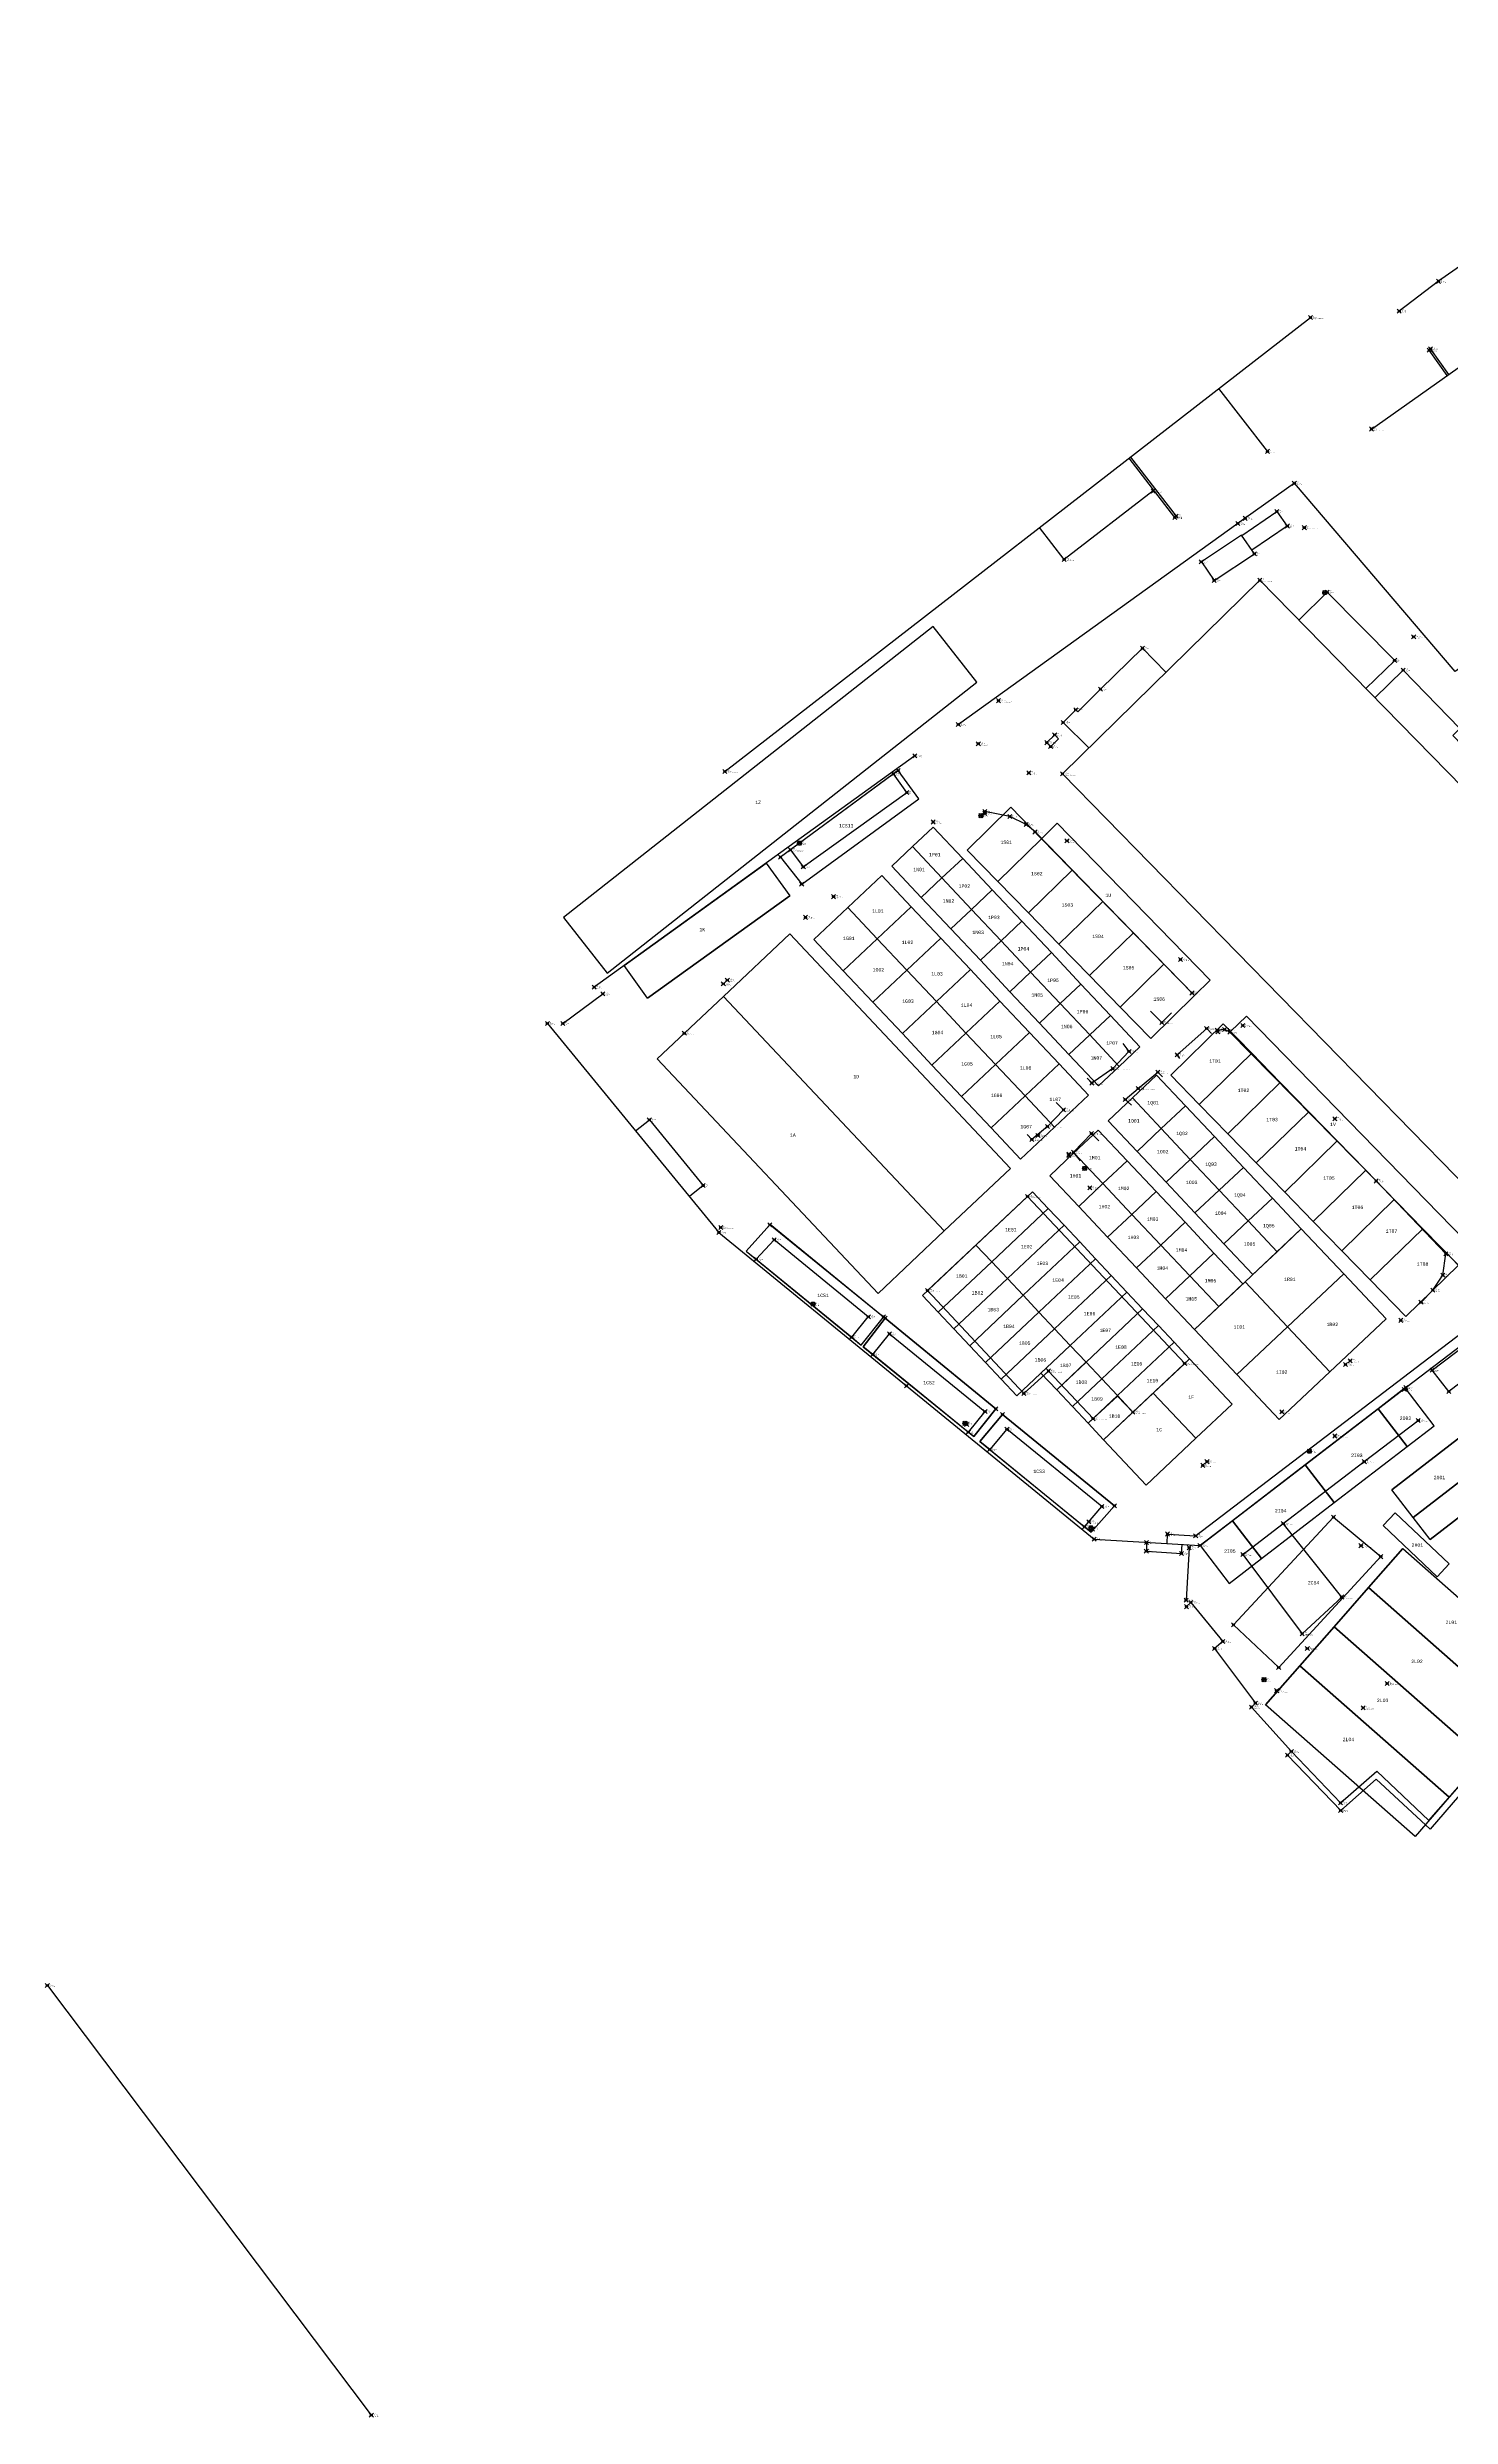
# Model space of a CAD drawing. Extents: x -300 to 752999, y -82189 to 306044.
# Drawn here: x 0 to 206237, y -63322 to 284659 of the extents above; entities that cross this region are included whole.
import ezdxf
from ezdxf.enums import TextEntityAlignment as Align

# ---------------------------------------------------------------- set-up
doc = ezdxf.new("R2010")
doc.units = 0
doc.header["$PDMODE"] = 35
doc.header["$PDSIZE"] = 300
for name, color, linetype, lineweight in [('WF ingombro stive 2', 1, 'Continuous', 30), ('WF lato di accesso', 40, 'Continuous', 30), ('WF piazzole', 6, 'Continuous', 30)]:
    doc.layers.add(name, color=color, linetype=linetype, lineweight=lineweight)
doc.layers.add('WF nome aree GPS', color=7, linetype='Continuous')
doc.layers.add('WF nuovi punti', color=6, linetype='Continuous')
doc.styles.get("Standard").update_dxf_attribs({"font": 'consola.ttf', "height": 500})

# ---------------------------------------------------------------- blocks, each defined once
blk = doc.blocks.new('rilievo 2')
at = {"color": 8}
for p, q in [((213211, -411653, 1099), (212505, -412138, 2812)), ((216249, -415845), (213211, -411653, 1099)), ((199021, -428355), (216249, -415845)), ((197375, -423326, 2753), (195925, -424398, 2747)), ((195925, -424398, 2747), (199021, -428355)), ((194356, -478384), (190885, -482275)), ((211046, -491935), (194370, -478369)), ((190885, -482275), (192351, -483445, 2585)), ((207770, -496057, 2549), (211046, -491935)), ((208072, -496295, 2554), (211288, -492096)), ((211288, -492096), (227542, -505427)), ((206371, -494913, 2552), (207770, -496057, 2549)), ((209475, -497435, 2553), (208072, -496295, 2554)), ((227542, -505427), (224337, -509503, 675)), ((225219, -510224, 2528), (228525, -506247)), ((228525, -506247), (244998, -519666)), ((224337, -509503, 675), (223509, -508833, 2540)), ((226653, -511395, 2526), (225219, -510224, 2528)), ((244998, -519666), (241572, -523535)), ((241572, -523535), (240576, -522767, 2510))]:
    blk.add_line(p, q, dxfattribs=at)
for points, elevation in [([(250671, -370612), (237609, -380655), (233996, -375973)], 1802), ([(263718, -377153), (268851, -373640), (270394, -375759), (265181, -379288)], 1951), ([(239296, -402752), (237466, -404609), (241244, -408332)], 2108), ([(256389, -444346), (233317, -420693), (231997, -419597), (229602, -418423), (225956, -417672), (225935, -417953)], 2095), ([(290044, -489772), (291785, -487987), (293243, -485783), (293703, -482666), (283462, -471954), (261960, -450103), (261178, -449699), (260102, -449797), (260170, -450061)], 2505), ([(255582, -534476), (256223, -533880), (260909, -539585), (259715, -540634), (265701, -548651), (265141, -549221), (270987, -555760), (278219, -563280), (283547, -558633), (291208, -565884), (309012, -545620), (309560, -546125), (291364, -567155), (283459, -559809), (278238, -564415), (270433, -556296)], 339)]:
    blk.add_lwpolyline(points, dxfattribs=dict(at, elevation=elevation))
at = {"color": 8, "elevation": 2180}
blk.add_lwpolyline([(235619, -408158), (235065, -407572), (236208, -406438), (236762, -407025)], close=True, dxfattribs=at)
at = {"color": 8}
for points in [[(311105, -305458, 1408), (323482, -322511, 1330), (305542, -335424, 1375), (303358, -332290, 1408), (292598, -339814, 1383), (286849, -344201, 1684)], [(282761, -361510, 1488), (328669, -329063, 1303), (340328, -345427, 1364)], [(187735, -411822, 3474), (273789, -345134, 1928)], [(293884, -353649, 1443), (291244, -349914, 1575), (291453, -349759, 1577), (294096, -353499, 1442)], [(267477, -364785, 1704), (260336, -355560, 2170)], [(247332, -365638, 2403), (254053, -374325, 1802), (253878, -374487, 1806), (247144, -365783, 2407)], [(161648, -448828, 1954), (186863, -479531, 1078), (241997, -524553, 234), (257566, -525503, 360), (287808, -502280, 2651), (311879, -483968, 2683), (320954, -477001, -331), (327105, -472296, -331), (335070, -466036, 2080), (354649, -449578, 2133), (314683, -397379, 2207), (310635, -400536, 2212), (303510, -391107, 2143), (295063, -397138, 2335), (271429, -369482, 1692), (264211, -374625, 1649), (263130, -375375, 1675), (222048, -404916, 2809)], [(272075, -389580, 2143), (276253, -385485, 2266), (286171, -395489, 2442), (281936, -399640, 2140)], [(242945, -399722, 2040), (249117, -393719, 2153), (252564, -397236, 2138)], [(242945, -399722, 2040), (239605, -403062, 2108)], [(301725, -419830, 2134), (304801, -416814, 2121), (301650, -413663, 2177), (294713, -406524, 2245), (295761, -405499, 2083), (287434, -396931, 2164), (283275, -401007, 2139)], [(239296, -402752, 2108), (239605, -403062, 2108)], [(215667, -409517, 2863), (168510, -443480, 2008)], [(163913, -448838, 1933), (169812, -444477, 2012)], [(250281, -447005, -271991), (251938, -448681, 2081), (253353, -447267, 2081)], [(246206, -451787, -271991), (247125, -452951, 2392), (244749, -455453, 2550), (241672, -457570, 2684), (240961, -456859, 1684)], [(254602, -453963, -271991), (254195, -453424, 2150), (258545, -449566, 2065), (259252, -450273, 2065)], [(247504, -460842, -271991), (246582, -459993, 2646), (248470, -458380, 2592), (251358, -455964, 2360), (252065, -456671, 2360)], [(236416, -460422, -271991), (237500, -461492, 2737), (235134, -463969, 2787), (232847, -465845, 2819), (232139, -465138, 2819)], [(174600, -464599, 1504), (176635, -462968, 2904), (184543, -472637, 2849), (182524, -474248, 1229)], [(240013, -468991, -271991), (238969, -467714, 2922), (241622, -464998, 2697), (242678, -466053, 2697)], [(315807, -480757, 2187), (318531, -484399, 64), (294129, -502882, -37), (291669, -499749, -32), (312644, -483901, 2046), (312314, -483467, 2113)], [(252733, -525208, 321), (252800, -523809, 2574), (256922, -524079, 2529), (299863, -491302, 2611), (299017, -490184, 2014), (299264, -489052, 2014), (304821, -485049, 1996)], [(263848, -526800, 341), (269805, -522264, 256), (281709, -513178, 120), (289643, -507136, -24)], [(249709, -525060, 398), (249677, -526329, 354), (254840, -526675, 338), (254921, -525342, 339)], [(255975, -525816, 366), (255511, -533509, 340)], [(88161, -590117, 0), (135769, -653222, 7)], [(88161, -590117, 0), (88161, -590117, 0)]]:
    blk.add_polyline3d(points, dxfattribs=at)
for points in [[(257760, -381029, 1996), (259638, -383772, 2065), (265554, -379832, 2343), (263673, -377087, 1967)], [(330623, -449313, 2125), (301532, -477741, 2033), (237357, -412142, 2131), (266341, -383731, 2144)], [(255308, -498750, 2875), (247700, -505905, 3627), (245447, -503584, 3012), (241842, -506860, 2803), (235282, -499869, 2839), (231678, -503146, 2630), (217517, -488061, 2893), (232227, -474236, 2932)]]:
    blk.add_polyline3d(points, close=True, dxfattribs=at)
at = {"color": 1}
for points in [[(197375, -423326, 2753), (199259, -425832, 2726), (214461, -414911, 2776), (212505, -412138, 2812)], [(194996, -480592, 2656), (192351, -483445, 2585), (206371, -494913, 2552), (208812, -491908, 2619)], [(209475, -497435, 2553), (211926, -494424, 2615), (225963, -505824, 2580), (223509, -508833, 2540)], [(229195, -508432, 2576), (226653, -511395, 2526), (240576, -522767, 2510), (243152, -519755, 2596)]]:
    blk.add_polyline3d(points, close=True, dxfattribs=at)
blk.add_polyline3d([(263848, -526800, 341), (272583, -538471, 232), (278382, -533064, 135), (269805, -522264, 256)], dxfattribs=at)
for centre in [(275906, -385537, 2233), (225360, -418298, 2570), (198703, -422343, 2736), (240600, -470107, 2848), (200700, -490037, 2592), (223019, -507547, 2507), (273638, -511656, 2520), (241531, -522895, 2487), (266972, -545205, 275)]:
    blk.add_circle(centre, 300, dxfattribs=at)
at = {"color": 8}
for p in [(292598, -339814, 1383), (286849, -344201, 1684), (273789, -345134, 1928), (291244, -349914, 1575), (291453, -349759, 1577), (282761, -361510, 1488), (267477, -364785, 1704), (250671, -370612, 1802), (271429, -369482, 1692), (253878, -374487, 1806), (254053, -374325, 1802), (263130, -375375, 1675), (264211, -374625, 1649), (268851, -373640, 1951), (270394, -375759, 2151), (272897, -375995, 2044), (237609, -380655, 1858), (257760, -381029, 1996), (265554, -379832, 2343), (259638, -383772, 2065), (266341, -383731, 2144), (275906, -385537, 2233), (276253, -385485, 2266), (288960, -392031, 2163), (249117, -393719, 2153), (286171, -395489, 2442), (242945, -399722, 2040), (287434, -396931, 2164), (227961, -401413, 2561), (239296, -402752, 2108), (222048, -404916, 2809), (236208, -406438, 2215), (237466, -404609, 2086), (215667, -409517, 2863), (224979, -407732, 2638), (235065, -407572, 2217), (235619, -408158, 2180), (187735, -411822, 3474), (212505, -412138, 2812), (232409, -412025, 2309), (237357, -412142, 2131), (214461, -414911, 2776), (218335, -419232, 2713), (225360, -418298, 2570), (225935, -417953, 2551), (225956, -417672, 2492), (229602, -418423, 2352), (231997, -419597, 2228), (233317, -420693, 2137), (197375, -423326, 2753), (198703, -422343, 2736), (238013, -421981, 2149), (199259, -425832, 2726), (203715, -430192, 2701), (199589, -433235, 2692), (254701, -439416, 2104), (168510, -443480, 2008), (169812, -444477, 2012), (187504, -443002, 2549), (188091, -442458, 2542), (256389, -444346, 2095), (161648, -448828, 1954), (163913, -448838, 1933), (251938, -448681, 2081), (181774, -450263, 2580), (258545, -449566, 2065), (260102, -449797, 2162), (260170, -450061, 2192), (261178, -449699, 2023), (261960, -450103, 2008), (263842, -449110, 2084), (244749, -455453, 2550), (247125, -452951, 2392), (254195, -453424, 2150), (241672, -457570, 2684), (248470, -458380, 2592), (251358, -455964, 2360), (237500, -461492, 2737), (246582, -459993, 2646), (176635, -462968, 2904), (232847, -465845, 2819), (233750, -465273, 2775), (235134, -463969, 2787), (241622, -464998, 2697), (277375, -462841, 1969), (238269, -468041, 2768), (238298, -468198, 2892), (238969, -467714, 2922), (184543, -472637, 2849), (240600, -470107, 2848), (241374, -472955, 2844), (283462, -471954, 1839), (232227, -474236, 2932), (186863, -479531, 1078), (187123, -478795, 2580), (192351, -483445, 2585), (194996, -480592, 2656), (293703, -482666, 1827), (293243, -485783, 1965), (200700, -490037, 2592), (217517, -488061, 2893), (290044, -489772, 2505), (291785, -487987, 2185), (208812, -491908, 2619), (287066, -492418, 2637), (206371, -494913, 2552), (209475, -497435, 2553), (211926, -494424, 2615), (235282, -499869, 2839), (255308, -498750, 2875), (278949, -498915, 2686), (279635, -498385, 2724), (291669, -499749, -32), (231678, -503146, 2630), (287596, -502597, 136), (287808, -502280, 2651), (294129, -502882, -37), (223019, -507547, 2507), (225963, -505824, 2580), (241842, -506860, 2803), (247700, -505905, 3627), (269577, -505879, 2740), (289643, -507136, -24), (223509, -508833, 2540), (226653, -511395, 2526), (229195, -508432, 2576), (277371, -509411, 2556), (257965, -513725, 2748), (258596, -513181, 2745), (273638, -511656, 2520), (281709, -513178, 120), (243152, -519755, 2596), (240576, -522767, 2510), (241241, -522016, 2470), (241531, -522895, 2487), (241997, -524553, 234), (249709, -525060, 398), (252800, -523809, 2574), (256922, -524079, 2529), (269805, -522264, 256), (249677, -526329, 354), (254840, -526675, 338), (255975, -525816, 366), (257566, -525503, 360), (263848, -526800, 341), (281227, -525524, 95), (255511, -533509, 340), (255582, -534476, 339), (256223, -533880, 315), (278382, -533064, 135), (272583, -538471, 232), (259715, -540634, 303), (260909, -539585, 329), (273333, -540622, 276), (266972, -545205, 275), (285070, -545763, -91), (265141, -549221, 181), (265701, -548651, 188), (268831, -546819, 141), (281552, -549325, -79), (270433, -556296, 1487), (270987, -555760, 1447), (278219, -563280, 1256), (278238, -564415, 1236), (88161, -590117), (135769, -653222, 7)]:
    blk.add_point(p, dxfattribs=at)
for s, p in [('514', (292987, -339648, 1383)), ('273.374', (292987, -339814, 1383)), ('Blocco CLS', (292987, -339981, 1383)), ('513', (287238, -344034, 1684)), ('Muro CLS', (287238, -344367, 1684)), ('273.675', (287238, -344201, 1684)), ('Spigolo fabbricato', (274178, -345301, 1928)), ('435', (274178, -344968, 1928)), ('273.919', (274178, -345134, 1928)), ('436', (291633, -349747, 1575)), ('Muro CLS', (291633, -350080, 1575)), ('273.567', (291633, -349914, 1575)), ('437', (291842, -349593, 1577)), ('Muro CLS', (291842, -349926, 1577)), ('273.569', (291842, -349759, 1577)), ('Spigolo fabbricato', (283150, -361677, 1488)), ('438', (283150, -361344, 1488)), ('273.479', (283150, -361510, 1488)), ('434', (267866, -364618, 1704)), ('Muro CLS', (267866, -364952, 1704)), ('273.696', (267866, -364785, 1704)), ('431', (251060, -370446, 1802)), ('273.793', (251060, -370612, 1802)), ('Box carrelli', (251060, -370779, 1802)), ('391', (271818, -369315, 1692)), ('Muro CLS', (271818, -369649, 1692)), ('273.684', (271818, -369482, 1692)), ('432', (254267, -374321, 1806)), ('Muro CLS', (254267, -374654, 1806)), ('273.798', (254267, -374487, 1806)), ('433', (254442, -374159, 1802)), ('Muro CLS', (254442, -374492, 1802)), ('273.793', (254442, -374325, 1802)), ('389', (263519, -375208, 1675)), ('Muro CLS', (263519, -375542, 1675)), ('273.667', (263519, -375375, 1675)), ('390', (264600, -374458, 1649)), ('Muro CLS', (264600, -374791, 1649)), ('273.641', (264600, -374625, 1649)), ('388', (269240, -373473, 1951)), ('273.942', (269240, -373640, 1951)), ('Box', (269240, -373807, 1951)), ('387', (270783, -375593, 2151)), ('274.143', (270783, -375759, 2151)), ('394', (273286, -375828, 2044)), ('Box', (270783, -375926, 2151)), ('274.035', (273286, -375995, 2044)), ('Palo illuminazione', (273286, -376162, 2044)), ('430', (237998, -380489, 1858)), ('273.850', (237998, -380655, 1858)), ('Box carrelli', (237998, -380822, 1858)), ('384', (258149, -380862, 1996)), ('273.987', (258149, -381029, 1996)), ('Box', (258149, -381196, 1996)), ('386', (265943, -379665, 2343)), ('274.335', (265943, -379832, 2343)), ('Box', (265943, -379998, 2343)), ('385', (260027, -383605, 2065)), ('274.056', (260027, -383772, 2065)), ('Box', (260027, -383939, 2065)), ('Spigolo fabbricato', (266730, -383898, 2144)), ('392', (266730, -383564, 2144)), ('274.136', (266730, -383731, 2144)), ('395', (276295, -385371, 2233)), ('274.224', (276295, -385537, 2233)), ('Idrante', (276295, -385704, 2233)), ('393', (276642, -385318, 2266)), ('274.257', (276642, -385485, 2266)), ('Box', (276642, -385652, 2266)), ('396', (289349, -391864, 2163)), ('274.154', (289349, -392031, 2163)), ('Palo illuminazione', (289349, -392198, 2163)), ('383', (249506, -393552, 2153)), ('274.144', (249506, -393719, 2153)), ('Box', (249506, -393886, 2153)), ('397', (286560, -395323, 2442)), ('274.433', (286560, -395489, 2442)), ('Box', (286560, -395656, 2442)), ('382', (243334, -399555, 2040)), ('274.032', (243334, -399722, 2040)), ('Box', (243334, -399889, 2040)), ('398', (287823, -396764, 2164)), ('274.156', (287823, -396931, 2164)), ('Box', (287823, -397098, 2164)), ('374', (228350, -401246, 2561)), ('274.552', (228350, -401413, 2561)), ('Palo illuminazione', (228350, -401580, 2561)), ('381', (239685, -402585, 2108)), ('274.100', (239685, -402752, 2108)), ('Box', (239685, -402919, 2108)), ('372', (222437, -404749, 2809)), ('Muro CLS', (222437, -405083, 2809)), ('274.800', (222437, -404916, 2809)), ('379', (236596, -406271, 2215)), ('274.206', (236596, -406438, 2215)), ('Blocco CLS', (236596, -406605, 2215)), ('380', (237855, -404443, 2086)), ('274.078', (237855, -404609, 2086)), ('Box', (237855, -404776, 2086)), ('371', (216056, -409350, 2863)), ('Muro CLS', (216056, -409684, 2863)), ('274.855', (216056, -409517, 2863)), ('373', (225368, -407566, 2638)), ('274.629', (225368, -407732, 2638)), ('Riga bianca', (225368, -407899, 2638)), ('378', (235454, -407405, 2217)), ('274.209', (235454, -407572, 2217)), ('Blocco CLS', (235454, -407739, 2217)), ('377', (236008, -407992, 2180)), ('274.172', (236008, -408158, 2180)), ('Blocco CLS', (236008, -408325, 2180)), ('Spigolo fabbricato', (188124, -411989, 3474)), ('440', (188124, -411656, 3474)), ('275.465', (188124, -411822, 3474)), ('CS13', (212894, -412304, 2812)), ('519', (212894, -411971, 2812)), ('274.803', (212894, -412138, 2812)), ('375', (232798, -411858, 2309)), ('274.300', (232798, -412025, 2309)), ('Riga bianca', (232798, -412192, 2309)), ('Spigolo fabbricato', (237746, -412309, 2131)), ('376', (237746, -411975, 2131)), ('274.123', (237746, -412142, 2131)), ('CS13', (214850, -415077, 2776)), ('520', (214850, -414744, 2776)), ('274.768', (214850, -414911, 2776)), ('367', (226345, -417505, 2492)), ('370', (218724, -419065, 2713)), ('274.704', (218724, -419232, 2713)), ('Riga bianca', (218724, -419399, 2713)), ('369', (225749, -418131, 2570)), ('274.561', (225749, -418298, 2570)), ('Idrante', (225749, -418464, 2570)), ('368', (226324, -417786, 2551)), ('Muro CLS', (226324, -418120, 2551)), ('274.543', (226324, -417953, 2551)), ('Muro CLS', (226345, -417839, 2492)), ('274.484', (226345, -417672, 2492)), ('366', (229991, -418256, 2352)), ('Muro CLS', (229991, -418590, 2352)), ('274.343', (229991, -418423, 2352)), ('365', (232385, -419430, 2228)), ('Muro CLS', (232385, -419764, 2228)), ('274.220', (232385, -419597, 2228)), ('364', (233706, -420527, 2137)), ('Muro CLS', (233706, -420860, 2137)), ('274.128', (233706, -420693, 2137)), ('336', (197764, -423159, 2753)), ('274.744', (197764, -423326, 2753)), ('Palo illuminazione', (197764, -423493, 2753)), ('337', (199092, -422177, 2736)), ('274.727', (199092, -422343, 2736)), ('Idrante', (199092, -422510, 2736)), ('363', (238402, -421814, 2149)), ('274.140', (238402, -421981, 2149)), ('Riga bianca', (238402, -422148, 2149)), ('CS13', (199648, -425999, 2726)), ('521', (199648, -425665, 2726)), ('274.717', (199648, -425832, 2726)), ('339', (204104, -430026, 2701)), ('274.693', (204104, -430192, 2701)), ('Riga bianca', (204104, -430359, 2701)), ('338', (199978, -433068, 2692)), ('274.684', (199978, -433235, 2692)), ('Riga bianca', (199978, -433402, 2692)), ('362', (255089, -439250, 2104)), ('274.095', (255089, -439416, 2104)), ('Riga bianca', (255089, -439583, 2104)), ('330', (168899, -443313, 2008)), ('Muro CLS', (168899, -443647, 2008)), ('273.999', (168899, -443480, 2008)), ('Sbarra', (170201, -444644, 2012)), ('332', (170201, -444310, 2012)), ('274.003', (170201, -444477, 2012)), ('333', (187893, -442836, 2549)), ('274.541', (187893, -443002, 2549)), ('Blocco CLS', (187893, -443169, 2549)), ('334', (188480, -442291, 2542)), ('274.534', (188480, -442458, 2542)), ('Blocco CLS', (188480, -442625, 2542)), ('361', (256778, -444180, 2095)), ('Muro CLS', (256778, -444513, 2095)), ('274.086', (256778, -444346, 2095)), ('329', (162037, -448662, 1954)), ('273.946', (162037, -448828, 1954)), ('331', (164302, -448671, 1933)), ('273.924', (164302, -448838, 1933)), ('831', (252327, -448514, 2081)), ('274.073', (252327, -448681, 2081)), ('Ingombro stive', (252327, -448848, 2081)), ('356', (264231, -448943, 2084)), ('Muro CLS', (162037, -448995, 1954)), ('Sbarra', (164302, -449005, 1933)), ('335', (182163, -450096, 2580)), ('274.572', (182163, -450263, 2580)), ('Riga bianca', (182163, -450430, 2580)), ('830', (258934, -449399, 2065)), ('274.056', (258934, -449566, 2065)), ('Ingombro stive', (258934, -449733, 2065)), ('359', (260491, -449631, 2162)), ('Muro CLS', (260491, -449964, 2162)), ('274.154', (260491, -449797, 2162)), ('360', (260559, -449894, 2192)), ('Muro CLS', (260559, -450228, 2192)), ('274.183', (260559, -450061, 2192)), ('358', (261567, -449533, 2023)), ('Muro CLS', (261567, -449866, 2023)), ('274.015', (261567, -449699, 2023)), ('357', (262349, -449936, 2008)), ('Muro CLS', (262349, -450269, 2008)), ('274.000', (262349, -450103, 2008)), ('274.075', (264231, -449110, 2084)), ('Riga bianca', (264231, -449277, 2084)), ('833', (245138, -455287, 2550)), ('274.541', (245138, -455453, 2550)), ('Ingombro stive - mezzeria', (245138, -455620, 2550)), ('832', (247514, -452784, 2392)), ('274.383', (247514, -452951, 2392)), ('Ingombro stive', (247514, -453118, 2392)), ('828', (251747, -455797, 2360)), ('829', (254584, -453257, 2150)), ('274.141', (254584, -453424, 2150)), ('Ingombro stive', (254584, -453590, 2150)), ('834', (242061, -457404, 2684)), ('274.675', (242061, -457570, 2684)), ('Ingombro stive', (242061, -457737, 2684)), ('827', (248859, -458214, 2592)), ('274.584', (248859, -458380, 2592)), ('Ingombro stive - mezzeria', (248859, -458547, 2592)), ('274.351', (251747, -455964, 2360)), ('Ingombro stive', (251747, -456131, 2360)), ('328', (177024, -462801, 2904)), ('835', (237889, -461325, 2737)), ('274.729', (237889, -461492, 2737)), ('Ingombro stive', (237889, -461659, 2737)), ('826', (246971, -459826, 2646)), ('274.637', (246971, -459993, 2646)), ('Ingombro stive', (246971, -460160, 2646)), ('355', (277763, -462675, 1969)), ('273.960', (277763, -462841, 1969)), ('274.896', (177024, -462968, 2904)), ('Box', (177024, -463135, 2904)), ('837', (233236, -465679, 2819)), ('274.811', (233236, -465845, 2819)), ('Ingombro stive', (233236, -466012, 2819)), ('341', (234139, -465106, 2775)), ('274.767', (234139, -465273, 2775)), ('Riga bianca', (234139, -465440, 2775)), ('836', (235523, -463802, 2787)), ('274.779', (235523, -463969, 2787)), ('Ingombro stive - mezzeria', (235523, -464136, 2787)), ('825', (242011, -464831, 2697)), ('274.689', (242011, -464998, 2697)), ('Ingombro stive', (242011, -465164, 2697)), ('Riga bianca', (277763, -463008, 1969)), ('342', (238658, -467874, 2768)), ('274.760', (238658, -468041, 2768)), ('Riga bianca', (238658, -468208, 2768)), ('823', (238687, -468031, 2892)), ('274.884', (238687, -468198, 2892)), ('Blocco CLS', (238687, -468365, 2892)), ('824', (239358, -467547, 2922)), ('274.913', (239358, -467714, 2922)), ('Blocco CLS', (239358, -467881, 2922)), ('327', (184932, -472470, 2849)), ('274.840', (184932, -472637, 2849)), ('Box', (184932, -472804, 2849)), ('344', (240989, -469940, 2848)), ('274.840', (240989, -470107, 2848)), ('Idrante', (240989, -470274, 2848)), ('343', (241763, -472788, 2844)), ('274.835', (241763, -472955, 2844)), ('Riga bianca', (241763, -473122, 2844)), ('354', (283851, -471787, 1839)), ('Muro CLS', (283851, -472121, 1839)), ('273.830', (283851, -471954, 1839)), ('340', (232616, -474069, 2932)), ('274.924', (232616, -474236, 2932)), ('Baraccatura acciaio', (232616, -474403, 2932)), ('441', (187252, -479364, 1078)), ('Muro CLS', (187252, -479697, 1078)), ('273.070', (187252, -479531, 1078)), ('326', (187512, -478628, 2580)), ('274.572', (187512, -478795, 2580)), ('Palo illuminazione', (187512, -478961, 2580)), ('CS01', (192740, -483612, 2585)), ('523', (192740, -483278, 2585)), ('274.576', (192740, -483445, 2585)), ('CS01', (195385, -480758, 2656)), ('522', (195385, -480425, 2656)), ('274.648', (195385, -480592, 2656)), ('353', (294092, -482499, 1827)), ('Muro CLS', (294092, -482833, 1827)), ('273.818', (294092, -482666, 1827)), ('352', (293632, -485617, 1965)), ('Muro CLS', (293632, -485950, 1965)), ('273.956', (293632, -485783, 1965)), ('325', (201089, -489870, 2592)), ('274.583', (201089, -490037, 2592)), ('Idrante', (201089, -490203, 2592)), ('322', (217906, -487894, 2893)), ('274.885', (217906, -488061, 2893)), ('Baraccatura acciaio', (217906, -488228, 2893)), ('350', (290433, -489605, 2505)), ('Muro CLS', (290433, -489939, 2505)), ('274.497', (290433, -489772, 2505)), ('351', (292174, -487821, 2185)), ('Muro CLS', (292174, -488154, 2185)), ('274.177', (292174, -487987, 2185)), ('CS01', (209201, -492075, 2619)), ('524', (209201, -491741, 2619)), ('274.610', (209201, -491908, 2619)), ('349', (287455, -492251, 2637)), ('274.629', (287455, -492418, 2637)), ('Riga bianca', (287455, -492585, 2637)), ('CS01', (206760, -495079, 2552)), ('525', (206760, -494746, 2552)), ('274.544', (206760, -494913, 2552)), ('CS02', (209864, -497601, 2553)), ('526', (209864, -497268, 2553)), ('274.544', (209864, -497435, 2553)), ('CS02', (212314, -494591, 2615)), ('527', (212314, -494257, 2615)), ('274.606', (212314, -494424, 2615)), ('320', (235671, -499702, 2839)), ('274.831', (235671, -499869, 2839)), ('Baraccatura acciaio', (235671, -500036, 2839)), ('345', (255697, -498583, 2875)), ('274.866', (255697, -498750, 2875)), ('Baraccatura acciaio', (255697, -498917, 2875)), ('347', (279338, -498748, 2686)), ('274.677', (279338, -498915, 2686)), ('Blocco CLS', (279338, -499082, 2686)), ('348', (280024, -498218, 2724)), ('274.715', (280024, -498385, 2724)), ('Blocco CLS', (280024, -498552, 2724)), ('274', (292058, -499582, -32)), ('271.960', (292058, -499749, -32)), ('Rampa', (292058, -499915, -32)), ('321', (232067, -502979, 2630)), ('274.622', (232067, -503146, 2630)), ('Baraccatura acciaio', (232067, -503312, 2630)), ('Muro CLS', (287985, -502764, 136)), ('273', (287985, -502431, 136)), ('272.127', (287985, -502597, 136)), ('311', (288197, -502113, 2651)), ('Muro CLS', (288197, -502447, 2651)), ('274.642', (288197, -502280, 2651)), ('324', (223408, -507380, 2507)), ('274.499', (223408, -507547, 2507)), ('Idrante', (223408, -507713, 2507)), ('CS02', (226352, -505990, 2580)), ('528', (226352, -505657, 2580)), ('274.571', (226352, -505824, 2580)), ('319', (242231, -506694, 2803)), ('274.794', (242231, -506860, 2803)), ('Baraccatura acciaio', (242231, -507027, 2803)), ('318', (248089, -505738, 3627)), ('275.618', (248089, -505905, 3627)), ('Baraccatura acciaio', (248089, -506072, 3627)), ('346', (269966, -505713, 2740)), ('274.732', (269966, -505879, 2740)), ('Riga bianca', (269966, -506046, 2740)), ('538', (290032, -506969, -24)), ('271.967', (290032, -507136, -24)), ('Riga bianca', (290032, -507302, -24)), ('CS02', (223898, -508999, 2540)), ('529', (223898, -508666, 2540)), ('274.531', (223898, -508833, 2540)), ('CS03', (227042, -511562, 2526)), ('530', (227042, -511229, 2526)), ('274.518', (227042, -511395, 2526)), ('CS03', (229584, -508599, 2576)), ('531', (229584, -508265, 2576)), ('274.567', (229584, -508432, 2576)), ('313', (274027, -511489, 2520)), ('312', (277760, -509244, 2556)), ('274.547', (277760, -509411, 2556)), ('Palo illuminazione', (277760, -509578, 2556)), ('316', (258354, -513558, 2748)), ('274.739', (258354, -513725, 2748)), ('Blocco CLS', (258354, -513892, 2748)), ('317', (258985, -513014, 2745)), ('274.737', (258985, -513181, 2745)), ('Blocco CLS', (258985, -513347, 2745)), ('274.512', (274027, -511656, 2520)), ('Idrante', (274027, -511822, 2520)), ('537', (282098, -513011, 120)), ('272.111', (282098, -513178, 120)), ('Riga bianca', (282098, -513345, 120)), ('534', (241630, -521849, 2470)), ('274.461', (241630, -522016, 2470)), ('CS03', (243541, -519922, 2596)), ('532', (243541, -519588, 2596)), ('274.588', (243541, -519755, 2596)), ('CS03', (240965, -522934, 2510)), ('533', (240965, -522600, 2510)), ('274.501', (240965, -522767, 2510)), ('Marciapiede', (241630, -522182, 2470)), ('323', (241920, -522728, 2487)), ('274.478', (241920, -522895, 2487)), ('Idrante', (241920, -523062, 2487)), ('Muro CLS', (242386, -524720, 234)), ('268', (242386, -524386, 234)), ('272.225', (242386, -524553, 234)), ('Scala', (250098, -525226, 398)), ('269', (250098, -524893, 398)), ('272.390', (250098, -525060, 398)), ('315', (253189, -523642, 2574)), ('274.565', (253189, -523809, 2574)), ('Pedonale', (253189, -523976, 2574)), ('314', (257311, -523912, 2529)), ('274.521', (257311, -524079, 2529)), ('Pedonale', (257311, -524245, 2529)), ('272', (257955, -525336, 360)), ('272.352', (257955, -525503, 360)), ('536', (270194, -522097, 256)), ('272.247', (270194, -522264, 256)), ('Riga bianca', (270194, -522430, 256)), ('120', (281616, -525357, 95)), ('Scala', (250066, -526496, 354)), ('270', (250066, -526162, 354)), ('272.346', (250066, -526329, 354)), ('Scala', (255228, -526842, 338)), ('271', (255228, -526508, 338)), ('272.329', (255228, -526675, 338)), ('Sbarra', (256364, -525983, 366)), ('104', (256364, -525649, 366)), ('272.357', (256364, -525816, 366)), ('Muro CLS', (257955, -525670, 360)), ('535', (264237, -526633, 341)), ('272.333', (264237, -526800, 341)), ('Riga bianca', (264237, -526967, 341)), ('272.087', (281616, -525524, 95)), ('Ingombro stive', (281616, -525691, 95)), ('Sbarra', (255900, -533676, 340)), ('103', (255900, -533342, 340)), ('272.331', (255900, -533509, 340)), ('102', (255971, -534309, 339)), ('272.331', (255971, -534476, 339)), ('Blocco CLS', (255971, -534643, 339)), ('105', (256612, -533713, 315)), ('272.306', (256612, -533880, 315)), ('Blocco CLS', (256612, -534047, 315)), ('539', (278771, -532898, 135)), ('272.126', (278771, -533064, 135)), ('Ingombro stive', (278771, -533231, 135)), ('106', (261298, -539418, 329)), ('540', (272972, -538304, 232)), ('272.223', (272972, -538471, 232)), ('Ingombro stive', (272972, -538638, 232)), ('107', (260104, -540468, 303)), ('272.294', (260104, -540634, 303)), ('Blocco CLS', (260104, -540801, 303)), ('272.320', (261298, -539585, 329)), ('Blocco CLS', (261298, -539752, 329)), ('116', (273722, -540455, 276)), ('272.268', (273722, -540622, 276)), ('Ingombro stive', (273722, -540789, 276)), ('110', (267361, -545038, 275)), ('272.266', (267361, -545205, 275)), ('Idrante', (267361, -545372, 275)), ('118', (285459, -545597, -91)), ('271.901', (285459, -545763, -91)), ('Ingombro stive', (285459, -545930, -91)), ('272.173', (265530, -549221, 181)), ('109', (265530, -549054, 181)), ('Blocco CLS', (265530, -549388, 181)), ('108', (266090, -548484, 188)), ('272.179', (266090, -548651, 188)), ('Blocco CLS', (266090, -548817, 188)), ('272.132', (269220, -546819, 141)), ('115', (269220, -546652, 141)), ('Ingombro stive', (269220, -546986, 141)), ('117', (281941, -549158, -79)), ('271.912', (281941, -549325, -79)), ('Ingombro stive', (281941, -549492, -79)), ('113', (270822, -556129, 1487)), ('273.478', (270822, -556296, 1487)), ('Blocco CLS', (270822, -556463, 1487)), ('273.438', (271375, -555760, 1447)), ('114', (271375, -555593, 1447)), ('Blocco CLS', (271375, -555926, 1447)), ('273.247', (278608, -563280, 1256)), ('111', (278608, -563113, 1256)), ('Blocco CLS', (278608, -563447, 1256)), ('112', (278627, -564248, 1236)), ('273.228', (278627, -564415, 1236)), ('Blocco CLS', (278627, -564582, 1236)), ('Stazione', (88550, -590284)), ('271.991', (88550, -590117)), ('100', (88550, -589951)), ('Stazione', (136158, -653388, 7)), ('271.999', (136158, -653222, 7)), ('101', (136158, -653055, 7))]:
    blk.add_text(s, height=100, dxfattribs=at).set_placement(p, align=Align.MIDDLE_LEFT)

msp = doc.modelspace()

# ---------------------------------------------------------------- linework, layer by layer
at = {"layer": 'WF ingombro stive 2'}
for points, elevation in [([(75846, 156845), (82257, 148699), (136596, 191440), (130177, 199598)], 2056), ([(135179, 166766), (141620, 173049), (146117, 168439), (139676, 162156)], 2856), ([(170916, 147646), (168601, 145388), (146117, 168439), (148432, 170697)], 2856), ([(127137, 167277), (131479, 162665), (128432, 159795), (124089, 164407)], 2856), ([(130185, 170146), (134527, 165534), (131479, 162665), (127137, 167277)], 2856), ([(139676, 162156), (146117, 168439), (150614, 163829), (144172, 157546)], 2856), ([(109106, 160030), (88220, 144995), (84753, 149809), (105636, 164849)], -272079), ([(134527, 165534), (138870, 160922), (135822, 158053), (131479, 162665)], 2856), ([(144172, 157546), (150614, 163829), (155110, 159219), (148669, 152936)], 2856), ([(131479, 162665), (135822, 158053), (132774, 155183), (128432, 159795)], 2856), ([(138870, 160922), (143212, 156310), (140164, 153441), (135822, 158053)], 2856), ([(135822, 158053), (140164, 153441), (137117, 150571), (132774, 155183)], 2856), ([(148669, 152936), (155110, 159219), (159607, 154609), (153166, 148325)], 2856), ([(140164, 153441), (144507, 148828), (141459, 145959), (137117, 150571)], 2856), ([(143212, 156310), (147554, 151698), (144507, 148828), (140164, 153441)], 2856), ([(153166, 148325), (159607, 154609), (164104, 149998), (157663, 143715)], 2856), ([(147554, 151698), (151897, 147086), (148849, 144216), (144507, 148828)], 2856), ([(157663, 143715), (164104, 149998), (168601, 145388), (162159, 139105)], 2856), ([(144507, 148828), (148849, 144216), (145801, 141347), (141459, 145959)], 2856), ([(151897, 147086), (156239, 142474), (153191, 139604), (148849, 144216)], 2856), ([(148849, 144216), (153191, 139604), (150144, 136735), (145801, 141347)], 2856), ([(153191, 139604), (157534, 134992), (154486, 132123), (150144, 136735)], 2856), ([(156239, 142474), (160581, 137862), (157534, 134992), (153191, 139604)], 2856), ([(210167, 107545), (207851, 105288), (173901, 140115), (176217, 142373)], 1839), ([(159457, 130366), (163018, 133718), (167271, 129200), (163711, 125848)], 2875), ([(155897, 127014), (159457, 130366), (163711, 125848), (160151, 122496)], 2875), ([(163711, 125848), (167271, 129200), (171525, 124682), (167964, 121330)], 2875), ([(150881, 122290), (154441, 125643), (158694, 121125), (155134, 117773)], 2875), ([(160151, 122496), (163711, 125848), (167964, 121330), (164404, 117978)], 2875), ([(147320, 118938), (150881, 122290), (155134, 117773), (151574, 114421)], 2875), ([(167964, 121330), (171525, 124682), (175778, 120165), (172218, 116812)], 2875), ([(155134, 117773), (158694, 121125), (162948, 116607), (159388, 113255)], 2875), ([(164404, 117978), (167964, 121330), (172218, 116812), (168658, 113460)], 2875), ([(172218, 116812), (175778, 120165), (180032, 115647), (176471, 112295)], 2875), ([(151574, 114421), (155134, 117773), (159388, 113255), (155827, 109903)], 2875), ([(159388, 113255), (162948, 116607), (167201, 112089), (163641, 108737)], 2875), ([(168658, 113460), (172218, 116812), (176471, 112295), (172911, 108943)], 2875), ([(176471, 112295), (180032, 115647), (184285, 111129), (180725, 107777)], 2875), ([(155827, 109903), (159388, 113255), (163641, 108737), (160081, 105385)], 2875), ([(163641, 108737), (167201, 112089), (171455, 107572), (167895, 104220)], 2875), ([(172911, 108943), (176471, 112295), (180725, 107777), (177165, 104425)], 2875), ([(160081, 105385), (163641, 108737), (167895, 104220), (164334, 100868)], 2875), ([(184285, 111129), (190516, 104511), (182260, 96737), (176029, 103356)], 2856), ([(202135, 111152), (207370, 105782), (199644, 98251), (194409, 103621)], 1839), ([(167895, 104220), (171455, 107572), (175708, 103054), (172148, 99702)], 2875), ([(190516, 104511), (196747, 97893), (188491, 90119), (182260, 96737)], 2856), ([(164334, 100868), (167895, 104220), (172148, 99702), (168588, 96350)], 2875), ([(168588, 96350), (176029, 103356), (182260, 96737), (174819, 89732)], 2856), ([(174819, 89732), (182260, 96737), (188491, 90119), (181050, 83113)], 2856), ([(162522, 87018), (168775, 80368), (174128, 85403), (167875, 92053)], 2875), ([(161481, 73507), (168775, 80368), (162522, 87018), (155227, 80157)], 2875), ([(199841, 79161), (203807, 82206), (199544, 87758), (195578, 84713)], 360), ([(189134, 70939), (199841, 79161), (195578, 84713), (184871, 76491)], 360), ([(207904, 80722), (211022, 76686), (200734, 68739), (197616, 72775)], -11), ([(211022, 76686), (213528, 73441), (203240, 65494), (200734, 68739)], -11), ([(178427, 62717), (189134, 70939), (184871, 76491), (174163, 68269)], 360), ([(173668, 59062), (178427, 62717), (174163, 68269), (169405, 64614)], 360), ([(194146, 58430), (199188, 64168), (221167, 44857), (216125, 39119)], 302), ([(189104, 52691), (194146, 58430), (216125, 39119), (211083, 33380)], 302), ([(184062, 46953), (189104, 52691), (211083, 33380), (206041, 27642)], 302), ([(179020, 41214), (184062, 46953), (206041, 27642), (200999, 21903)], 302)]:
    msp.add_lwpolyline(points, close=True, dxfattribs=dict(at, elevation=elevation))
for points, elevation in [([(122625, 163045), (126968, 158433), (121973, 153730), (117631, 158342), (122625, 163045)], 2856), ([(117631, 158342), (121973, 153730), (116979, 149028), (112636, 153640), (117631, 158342)], 2856), ([(126968, 158433), (131310, 153821), (126315, 149118), (121973, 153730), (126968, 158433)], 2856), ([(131820, 110822), (99372, 145278), (109117, 154452), (141572, 119989), (131820, 110822)], 2856), ([(121973, 153730), (126315, 149118), (121321, 144415), (116979, 149028), (121973, 153730)], 2856), ([(131310, 153821), (135652, 149208), (130658, 144506), (126315, 149118), (131310, 153821)], 2856), ([(126315, 149118), (130658, 144506), (125663, 139803), (121321, 144415), (126315, 149118)], 2856), ([(135652, 149208), (139995, 144596), (135000, 139894), (130658, 144506), (135652, 149208)], 2856), ([(131820, 110822), (122096, 101626), (89620, 136111), (99372, 145278), (131820, 110822)], 2856), ([(130658, 144506), (135000, 139894), (130006, 135191), (125663, 139803), (130658, 144506)], 2856), ([(139995, 144596), (144337, 139984), (139343, 135282), (135000, 139894), (139995, 144596)], 2856), ([(135000, 139894), (139343, 135282), (134348, 130579), (130006, 135191), (135000, 139894)], 2856), ([(144337, 139984), (148680, 135372), (143685, 130670), (139343, 135282), (144337, 139984)], 2856), ([(165094, 133698), (172820, 141229), (177008, 136933), (169282, 129402), (165094, 133698)], 822), ([(169282, 129402), (177008, 136933), (181196, 132637), (173470, 125106), (169282, 129402)], 992), ([(139343, 135282), (143685, 130670), (138690, 125967), (134348, 130579), (139343, 135282)], 2856), ([(148680, 135372), (153022, 130760), (148027, 126058), (143685, 130670), (148680, 135372)], 2856), ([(173470, 125106), (181196, 132637), (185384, 128340), (177659, 120809), (173470, 125106)], 1161), ([(143685, 130670), (148027, 126058), (143033, 121355), (138690, 125967), (143685, 130670)], 2856), ([(177659, 120809), (185384, 128340), (189573, 124044), (181847, 116513), (177659, 120809)], 1330), ([(181847, 116513), (189573, 124044), (193761, 119747), (186035, 112216), (181847, 116513)], 1500), ([(186033, 112214), (193758, 119745), (197947, 115449), (190221, 107918), (186033, 112214)], 1669), ([(147105, 114112), (138794, 106287), (136479, 108751), (144794, 116567), (147105, 114112)], 2875), ([(190221, 107918), (197947, 115449), (202135, 111152), (194409, 103621), (190221, 107918)], 1839), ([(149416, 111657), (141103, 103830), (138794, 106287), (147105, 114112), (149416, 111657)], 2875), ([(151728, 109203), (143412, 101373), (141103, 103830), (149416, 111657), (151728, 109203)], 2875), ([(138794, 106287), (130937, 98889), (128617, 101361), (136479, 108751), (138794, 106287)], 2844), ([(154039, 106748), (145721, 98916), (143412, 101373), (151728, 109203), (154039, 106748)], 2875), ([(141103, 103830), (133244, 96431), (130937, 98889), (138794, 106287), (141103, 103830)], 2844), ([(156350, 104293), (148030, 96459), (145721, 98916), (154039, 106748), (156350, 104293)], 2875), ([(143412, 101373), (135552, 93973), (133244, 96431), (141103, 103830), (143412, 101373)], 2844), ([(145721, 98916), (137859, 91515), (135552, 93973), (143412, 101373), (145721, 98916)], 2844), ([(158661, 101838), (150338, 94002), (148030, 96459), (156350, 104293), (158661, 101838)], 2875), ([(160972, 99384), (152647, 91545), (150338, 94002), (158661, 101838), (160972, 99384)], 2875), ([(148030, 96459), (140167, 89056), (137859, 91515), (145721, 98916), (148030, 96459)], 2844), ([(163284, 96929), (154956, 89089), (152647, 91545), (160972, 99384), (163284, 96929)], 2875), ([(150338, 94002), (142474, 86598), (140167, 89056), (148030, 96459), (150338, 94002)], 2844), ([(152643, 91541), (148338, 87490), (146030, 89949), (150338, 94002), (152647, 91545)], 2844), ([(165595, 94474), (157265, 86632), (154956, 89089), (163284, 96929), (165595, 94474)], 2875), ([(167875, 92053), (159538, 84212), (157265, 86632), (165595, 94474), (167875, 92053)], 2875), ([(154956, 89089), (150645, 85031), (148338, 87490), (152647, 91545), (154954, 89086)], 2844), ([(157265, 86632), (152952, 82573), (150645, 85031), (154956, 89089), (157265, 86632)], 2844), ([(159541, 84215), (155227, 80156), (152952, 82573), (157267, 86634), (159576, 84177)], 2844)]:
    msp.add_lwpolyline(points, dxfattribs=dict(at, elevation=elevation))
msp.add_lwpolyline([(198083, 69426), (206025, 61916), (204238, 60027), (196296, 67537)], close=True, dxfattribs=at)
at = {"layer": 'WF lato di accesso'}
for p, q in [((82257, 148699, 2056), (136596, 191440, 2056)), ((110860, 161762), (128088, 174273)), ((170916, 147646, 2856), (148432, 170697, 2856)), ((134527, 165534, 2856), (130185, 170146, 2856)), ((124089, 164407, 2856), (128432, 159795, 2856)), ((138870, 160922, 2856), (134527, 165534, 2856)), ((135179, 166766, 2856), (139676, 162156, 2856)), ((126968, 158433, 2856), (122625, 163045, 2856)), ((143212, 156310, 2856), (138870, 160922, 2856)), ((139676, 162156, 2856), (144172, 157546, 2856)), ((88220, 144995, -272079), (109106, 160030, -272079)), ((131310, 153821, 2856), (126968, 158433, 2856)), ((128432, 159795, 2856), (132774, 155183, 2856)), ((144172, 157546, 2856), (148669, 152936, 2856)), ((141572, 119989, 2856), (109117, 154452, 2856)), ((112636, 153640, 2856), (116979, 149028, 2856)), ((135652, 149208, 2856), (131310, 153821, 2856)), ((132774, 155183, 2856), (137117, 150571, 2856)), ((147554, 151698, 2856), (143212, 156310, 2856)), ((137117, 150571, 2856), (141459, 145959, 2856)), ((151897, 147086, 2856), (147554, 151698, 2856)), ((148669, 152936, 2856), (153166, 148325, 2856)), ((116979, 149028, 2856), (121321, 144415, 2856)), ((139995, 144596, 2856), (135652, 149208, 2856)), ((156239, 142474, 2856), (151897, 147086, 2856)), ((153166, 148325, 2856), (157663, 143715, 2856)), ((121321, 144415, 2856), (125663, 139803, 2856)), ((144337, 139984, 2856), (139995, 144596, 2856)), ((141459, 145959, 2856), (145801, 141347, 2856)), ((157663, 143715, 2856), (162159, 139105, 2856)), ((125663, 139803, 2856), (130006, 135191, 2856)), ((148680, 135372, 2856), (144337, 139984, 2856)), ((145801, 141347, 2856), (150144, 136735, 2856)), ((160581, 137862, 2856), (156239, 142474, 2856)), ((210167, 107545, 1839), (176217, 142373, 1839)), ((89620, 136111, 2856), (122096, 101626, 2856)), ((150144, 136735, 2856), (154486, 132123, 2856)), ((130006, 135191, 2856), (134348, 130579, 2856)), ((153022, 130760, 2856), (148680, 135372, 2856)), ((167271, 129200, 2875), (163018, 133718, 2875)), ((165094, 133698, 822), (169282, 129402, 992)), ((134348, 130579, 2856), (138690, 125967, 2856)), ((171525, 124682, 2875), (167271, 129200, 2875)), ((169282, 129402, 992), (173470, 125106, 992)), ((138690, 125967, 2856), (143033, 121355, 2856)), ((158694, 121125, 2875), (154441, 125643, 2875)), ((155897, 127014, 2875), (160151, 122496, 2875)), ((160151, 122496, 2875), (164404, 117978, 2875)), ((175778, 120165, 2875), (171525, 124682, 2875)), ((173470, 125106, 992), (177659, 120809, 1161)), ((147320, 118938, 2875), (151574, 114421, 2875)), ((162948, 116607, 2875), (158694, 121125, 2875)), ((180032, 115647, 2875), (175778, 120165, 2875)), ((177659, 120809, 1161), (181847, 116513, 1500)), ((147105, 114112, 2875), (144794, 116567, 2875)), ((167201, 112089, 2875), (162948, 116607, 2875)), ((164404, 117978, 2875), (168658, 113460, 2875)), ((184285, 111129, 2875), (180032, 115647, 2875)), ((181847, 116513, 1500), (186033, 112214, 1669)), ((122884, 98182), (106194, 111733)), ((149416, 111657, 2875), (147105, 114112, 2875)), ((151728, 109203, 2875), (149416, 111657, 2875)), ((151574, 114421, 2875), (155827, 109903, 2875)), ((171455, 107572, 2875), (167201, 112089, 2875)), ((168658, 113460, 2875), (172911, 108943, 2875)), ((186033, 112214, 1669), (190221, 107918, 1669)), ((154039, 106748, 2875), (151728, 109203, 2875)), ((155827, 109903, 2875), (160081, 105385, 2875)), ((172911, 108943, 2875), (177165, 104425, 2875)), ((190516, 104511, 2856), (184285, 111129, 2856)), ((190221, 107918, 1669), (194409, 103621, 1839)), ((156350, 104293, 2875), (154039, 106748, 2875)), ((160081, 105385, 2875), (164334, 100868, 2875)), ((175708, 103054, 2875), (171455, 107572, 2875)), ((196747, 97893, 2856), (190516, 104511, 2856)), ((128617, 101361, 2844), (130937, 98889, 2844)), ((158661, 101838, 2875), (156350, 104293, 2875)), ((160972, 99384, 2875), (158661, 101838, 2875)), ((194409, 103621, 1839), (199644, 98251, 1839)), ((139380, 84690), (123127, 98021)), ((130937, 98889, 2844), (133244, 96431, 2844)), ((163284, 96929, 2875), (160972, 99384, 2875)), ((164334, 100868, 2875), (168588, 96350, 2856)), ((133244, 96431, 2844), (135552, 93973, 2844)), ((135552, 93973, 2844), (137859, 91515, 2844)), ((165595, 94474, 2875), (163284, 96929, 2875)), ((167875, 92053, 2875), (165595, 94474, 2875)), ((168588, 96350, 2856), (174819, 89732, 2856)), ((137859, 91515, 2844), (140167, 89056, 2844)), ((174128, 85403, 2875), (167875, 92053, 2875)), ((140167, 89056, 2844), (142474, 86598, 2844)), ((146030, 89949, 2844), (148338, 87490, 2844)), ((148338, 87490, 2844), (150645, 85031, 2844)), ((174819, 89732, 2856), (181050, 83113, 2856)), ((156837, 70451), (140363, 83870)), ((150645, 85031, 2844), (152952, 82573, 2844)), ((152952, 82573, 2844), (155227, 80157, 2875)), ((155227, 80157, 2875), (161481, 73507, 2875)), ((207904, 80722, -11), (197616, 72775, -11)), ((199841, 79161, 360), (203807, 82206, 360)), ((189134, 70939, 360), (199841, 79161, 360)), ((203240, 65494, -11), (213528, 73441, -11)), ((178427, 62717, 360), (189134, 70939, 360)), ((206025, 61916), (198083, 69426)), ((173668, 59062, 360), (178427, 62717, 360)), ((180965, 46701), (195980, 62985)), ((199188, 64168, 302), (194146, 58430, 302)), ((194146, 58430, 302), (189104, 52691, 302)), ((189104, 52691, 302), (184062, 46953, 302)), ((184062, 46953, 302), (179020, 41214, 302))]:
    msp.add_line(p, q, dxfattribs=at)
at = {"layer": 'WF nuovi punti'}
for p in [(125049, 178464), (107764, 165719), (110859, 161761), (106194, 111733), (98701, 110587, 1078), (122884, 98182), (123126, 98021), (126268, 88076, 656), (126268, 88076, 656), (139380, 84690), (140363, 83870), (135110, 82409, 2507), (135110, 82409, 2507), (156836, 70451), (153600, 67031, 2487), (189006, 68777), (195980, 62985), (174309, 52985), (180965, 46701)]:
    msp.add_point(p, dxfattribs=at)
at = {"layer": 'WF piazzole'}
for points in [[(107764, 165719), (110859, 161761), (128088, 174273), (125049, 178464), (107764, 165719)], [(106194, 111733), (102723, 107843), (119609, 94061), (122884, 98182), (106194, 111733)], [(123126, 98021), (119910, 93822), (136176, 80615), (139380, 84690), (123126, 98021)], [(174309, 52985), (189006, 68777), (195980, 62985), (180965, 46701), (174309, 52985)]]:
    msp.add_lwpolyline(points, dxfattribs=at)
msp.add_lwpolyline([(140363, 83870), (137058, 79893), (153411, 66583), (156836, 70451)], close=True, dxfattribs=at)

# ---------------------------------------------------------------- block references
at = {"color": 251}
msp.add_blockref('rilievo 2', (-88161, 590117), dxfattribs=at)

# ---------------------------------------------------------------- texts
at = {"layer": 'WF nome aree GPS'}
for s, p in [('1Z', (104035, 173511)), ('1CS13', (116354, 170084, -905)), ('1S01', (140077, 167670)), ('1N01', (127260, 163661)), ('1P01', (129580, 165845)), ('1S02', (144573, 163060)), ('1P02', (133922, 161233)), ('1U', (155505, 159879)), ('1L01', (121218, 157570)), ('1N02', (131603, 159049)), ('1P03', (138265, 156621)), ('1S03', (149070, 158450)), ('1G01', (116951, 153553)), ('1L02', (125560, 152957)), ('1N03', (135945, 154437)), ('1S04', (153567, 153840)), ('1N04', (140287, 149825)), ('1P04', (142607, 152009)), ('1S05', (158064, 149230)), ('1G02', (121293, 148940)), ('1L03', (129902, 148345)), ('1P05', (146949, 147397)), ('1G03', (125636, 144328)), ('1L04', (134245, 143733)), ('1N05', (144630, 145213)), ('1P06', (151292, 142785)), ('1S06', (162561, 144620)), ('1G04', (129978, 139716)), ('1L05', (138587, 139121)), ('1N06', (148972, 140601)), ('1N07', (153315, 135989)), ('1P07', (155634, 138173)), ('1T01', (170757, 135527, -2102)), ('1D', (118460, 133250)), ('1G05', (134321, 135104)), ('1L06', (142929, 134509)), ('1G06', (138663, 130492)), ('1L07', (147272, 129897)), ('1Q01', (161660, 129409, -49)), ('1T02', (174945, 131231, -1932)), ('1G07', (143005, 125880)), ('1O01', (158828, 126743, -49)), ('1Q02', (165914, 124891, -49)), ('1T03', (179133, 126934, -1932)), ('1V', (188521, 126237, -915)), ('1A', (109143, 124657)), ('1M01', (153083, 121334, -49)), ('1O02', (163081, 122225, -49)), ('1T04', (183321, 122638, -1763)), ('1H01', (150251, 118667, -49)), ('1Q03', (170167, 120374, -49)), ('1T05', (187509, 118341, -1593)), ('1M02', (157337, 116816, -49)), ('1O03', (167335, 117707, -49)), ('1Q04', (174421, 115856, -49)), ('1H02', (154505, 114150, -49)), ('1M03', (161590, 112299, -49)), ('1O04', (171588, 113189, -49)), ('1Q05', (178674, 111338, -49)), ('1T06', (191697, 114045, -1424)), ('1E01', (140763, 110743, -49)), ('1E02', (143083, 108271, -49)), ('1H03', (158758, 109632, -49)), ('1M04', (165844, 107781, -49)), ('1O05', (175842, 108672, -49)), ('1T07', (196703, 110545, -1254)), ('1B01', (133540, 103955)), ('1E03', (145390, 105813, -49)), ('1H04', (163012, 105114, -49)), ('1T08', (201260, 105710, -1254)), ('1CS1', (113150, 101113, -905)), ('1B02', (135860, 101484)), ('1E04', (147698, 103355, -49)), ('1E05', (150018, 100883, -49)), ('1H05', (167265, 100597, -49)), ('1M05', (170097, 103263, -49)), ('1R01', (181765, 103461, -49)), ('1B03', (138168, 99026)), ('1E06', (152325, 98425, -49)), ('1B04', (140475, 96567)), ('1B05', (142795, 94096)), ('1E07', (154634, 95968, -49)), ('1E08', (156943, 93511, -49)), ('1I01', (174325, 96455, -49)), ('1R02', (187997, 96843, -49)), ('1B06', (145103, 91638)), ('1B07', (148815, 90819)), ('1E09', (159249, 91052, -49)), ('1CS2', (128724, 88294, -905)), ('1B08', (151122, 88360)), ('1E10', (161560, 88598, -49)), ('1I02', (180556, 89837, -49)), ('1B09', (153429, 85901)), ('1B10', (156002, 83378)), ('1F', (167672, 86167, -49)), ('2I02', (198751, 83067, -49)), ('1C', (162979, 81392, -49)), ('2I03', (191605, 77614, -49)), ('1CS3', (144909, 75272, -905)), ('2G01', (203742, 74361, -60)), ('2I04', (180412, 69473, -49)), ('2I05', (172939, 63557, -49)), ('2H01', (200500, 64437, -49)), ('2CS4', (185239, 58910, -49)), ('2L01', (205489, 53097, -49)), ('2L02', (200447, 47359, -49)), ('2L03', (195405, 41620, -351)), ('2L04', (190363, 35882, -49))]:
    msp.add_text(s, height=500, dxfattribs=at).set_placement(p)
msp.add_text('1K', height=500, rotation=357.06822, dxfattribs=at).set_placement((95821, 154832))

doc.saveas('drawing.dxf')
